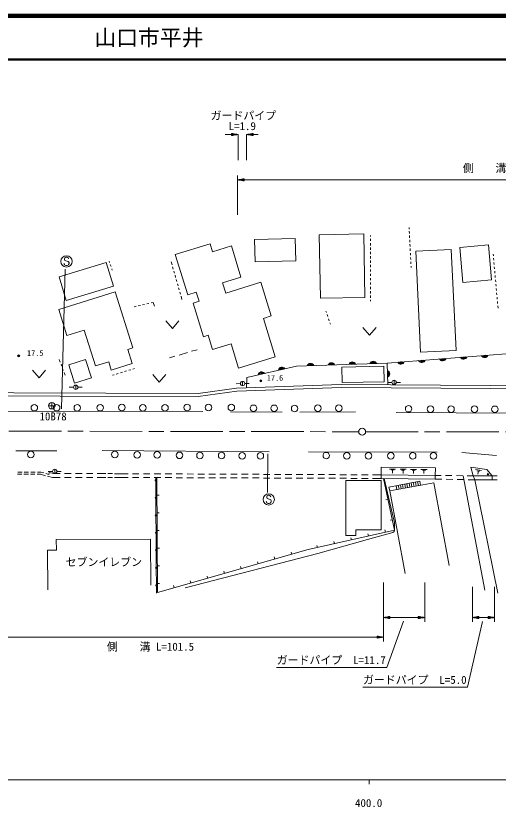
# Model space of a CAD drawing. Units: millimetres, scale not verified. Extents: x 39691 to 680000, y 20000 to 380000.
# Drawn here: x 387038 to 497512, y 198715 to 380000 of the extents above; entities that cross this region are included whole.
import ezdxf
from ezdxf.enums import TextEntityAlignment as Align

# ---------------------------------------------------------------- set-up
doc = ezdxf.new("R2010")
doc.units = ezdxf.units.MM
doc.header["$LTSCALE"] = 1000
doc.linetypes.add('CHAIN', pattern=[18.5, 12, -1.5, 3.5, -1.5])
for name, color, linetype, lineweight in [('M-BGD', 7, 'Continuous', 13), ('M-BMK', 2, 'CHAIN', 13), ('M-BMK-SRVR', 3, 'Continuous', 13), ('M-STR-HTXT', 7, 'Continuous', 13), ('M-STR-STRC', 7, 'Continuous', 13), ('M-STR-STRD', 7, 'Continuous', 13), ('M-TTL', 2, 'Continuous', 140), ('M-TTL-BAND', 7, 'Continuous', 13), ('M-TTL-LINE', 7, 'Continuous', 50)]:
    doc.layers.add(name, color=color, linetype=linetype, lineweight=lineweight)
doc.layers.add('M-TTL-TXT', color=7, linetype='Continuous')
doc.styles.add('ＭＳ ゴシック', font='')
doc.styles.get('ＭＳ ゴシック').set_extended_font_data('MS Gothic')

msp = doc.modelspace()

# ---------------------------------------------------------------- linework, layer by layer
at = {"layer": 'M-BGD'}
for p, q in [((434948, 352822), (437964, 352822)), ((437964, 352822), (437964, 346944)), ((439862, 352822), (439862, 346944)), ((439862, 352822), (442567, 352822)), ((477106, 331509), (477125, 331157)), ((477150, 330658), (477176, 330158)), ((468267, 329682), (468267, 329419)), ((468267, 328919), (468267, 328419)), ((477201, 329659), (477227, 329160)), ((477253, 328660), (477278, 328161)), ((423568, 325320), (431523, 327761)), ((468267, 327919), (468267, 327419)), ((468267, 326919), (468267, 326419)), ((477304, 327662), (477329, 327162)), ((477355, 326663), (477381, 326164)), ((423568, 325320), (426395, 316108)), ((468267, 325919), (468267, 325419)), ((468267, 324919), (468267, 324419)), ((477406, 325664), (477432, 325165)), ((477457, 324666), (477483, 324166)), ((496376, 325410), (496411, 325018)), ((496455, 324520), (496499, 324022)), ((408406, 323775), (408510, 323480)), ((408677, 323009), (408843, 322537)), ((422809, 322959), (422608, 323657)), ((468267, 323919), (468267, 323419)), ((468267, 322919), (468267, 322419)), ((477509, 323667), (477534, 323168)), ((496544, 323524), (496588, 323026)), ((409010, 322066), (409113, 321771)), ((423085, 321998), (422947, 322478)), ((423362, 321037), (423223, 321517)), ((468267, 321919), (468267, 321419)), ((468267, 320919), (468267, 320419)), ((477560, 322668), (477578, 322316)), ((496632, 322528), (496677, 322030)), ((496721, 321532), (496765, 321034)), ((423638, 320076), (423500, 320556)), ((423915, 319115), (423776, 319595)), ((468267, 319919), (468267, 319419)), ((496810, 320536), (496854, 320038)), ((496898, 319540), (496942, 319042)), ((424191, 318154), (424053, 318634)), ((424467, 317193), (424329, 317673)), ((468267, 318919), (468267, 318419)), ((468267, 317919), (468267, 317419)), ((496987, 318544), (497031, 318046)), ((497075, 317548), (497120, 317050)), ((409801, 316781), (413824, 303912)), ((424744, 316232), (424606, 316712)), ((425083, 315053), (424882, 315751)), ((468267, 316919), (468267, 316419)), ((468267, 315919), (468267, 315419)), ((497164, 316552), (497208, 316054)), ((497253, 315556), (497297, 315058)), ((415084, 313565), (415572, 313677)), ((416059, 313789), (416546, 313901)), ((417034, 314013), (417521, 314125)), ((418008, 314237), (418483, 314346)), ((418483, 314346), (418778, 313521)), ((468267, 314919), (468267, 314656)), ((497341, 314560), (497385, 314062)), ((414122, 313344), (414597, 313454)), ((458073, 312328), (458171, 312038)), ((497430, 313564), (497474, 313066)), ((421389, 310157), (422889, 308357)), ((422889, 308357), (424389, 310157)), ((458332, 311565), (458493, 311091)), ((458654, 310618), (458815, 310145)), ((458976, 309671), (459075, 309382)), ((466548, 308628), (468048, 306828)), ((468048, 306828), (469548, 308628)), ((424429, 302290), (426346, 302861)), ((427304, 303147), (428550, 303518)), ((397212, 300642), (396964, 301299)), ((422225, 301633), (423471, 302004)), ((397564, 299706), (397388, 300174)), ((397916, 298770), (397740, 299238)), ((413852, 299077), (414250, 299197)), ((472229, 295454), (472111, 300464)), ((390861, 298851), (392361, 297051)), ((392361, 297051), (393861, 298851)), ((398339, 297645), (398092, 298302)), ((409143, 297665), (409541, 297784)), ((410020, 297928), (410499, 298072)), ((410978, 298215), (411457, 298359)), ((411936, 298503), (412415, 298646)), ((412894, 298790), (413373, 298934)), ((418396, 297853), (419896, 296053)), ((419896, 296053), (421396, 297853)), ((438478, 295753), (437478, 295731)), ((438978, 296264), (438978, 295264)), ((439478, 295768), (440478, 295775)), ((473178, 296026), (472178, 296018)), ((473678, 296530), (473678, 295530)), ((474178, 296026), (475178, 296017)), ((400261, 294900), (399261, 294895)), ((400761, 295403), (400761, 294403)), ((401261, 294911), (402261, 294928)), ((395437, 275625), (394437, 275625)), ((395937, 276125), (395937, 275125)), ((396437, 275625), (397437, 275625)), ((472628, 276158), (474030, 276141)), ((472977, 275967), (473678, 275958)), ((473327, 275963), (473318, 275215)), ((475032, 276129), (476430, 276112)), ((475380, 275939), (476078, 275930)), ((475729, 275934), (475720, 275189)), ((477432, 276100), (478826, 276084)), ((477778, 275911), (478475, 275902)), ((478127, 275906), (478118, 275163)), ((479828, 276072), (481217, 276055)), ((480173, 275883), (480867, 275874)), ((480520, 275878), (480511, 275137)), ((492350, 276034), (493711, 275824)), ((492662, 275800), (493343, 275695)), ((493003, 275747), (492891, 275022)), ((387406, 274974), (388406, 274973)), ((388475, 275473), (387475, 275474)), ((388906, 274973), (389906, 274972)), ((389975, 275472), (388975, 275473)), ((390406, 274972), (391406, 274971)), ((391475, 275471), (390475, 275472)), ((391906, 274971), (392715, 274971)), ((392784, 275471), (391975, 275471)), ((392715, 274971), (393822, 274657)), ((393444, 275284), (392784, 275471)), ((394585, 274961), (393925, 275147)), ((394303, 274521), (395411, 274207)), ((394585, 274961), (394708, 275394)), ((394708, 275394), (395678, 275119)), ((395411, 274207), (396365, 274208)), ((395678, 275119), (396364, 275120)), ((396364, 275120), (397202, 275120)), ((397200, 274213), (396365, 274208)), ((399700, 274228), (398200, 274219)), ((398202, 275122), (399702, 275123)), ((402200, 274242), (400700, 274233)), ((400702, 275124), (402202, 275126)), ((404700, 274256), (403200, 274248)), ((403202, 275127), (404702, 275129)), ((406535, 274267), (405700, 274262)), ((405702, 275130), (406540, 275131)), ((406535, 274267), (407641, 274261)), ((406540, 275131), (407646, 275125)), ((408141, 274259), (409141, 274253)), ((408146, 275122), (409146, 275117)), ((409641, 274251), (410747, 274245)), ((409646, 275114), (410752, 275108)), ((412741, 274237), (410747, 274245)), ((410752, 275108), (412748, 275100)), ((415241, 274228), (413741, 274234)), ((413748, 275095), (415247, 275089)), ((417741, 274219), (416241, 274224)), ((416247, 275084), (417747, 275077)), ((420241, 274209), (418741, 274215)), ((418747, 275073), (420247, 275066)), ((419073, 274214), (419076, 273714)), ((419351, 274213), (419851, 274215)), ((422741, 274200), (421241, 274206)), ((421247, 275062), (422747, 275055)), ((425241, 274191), (423741, 274196)), ((423747, 275051), (425247, 275044)), ((427741, 274181), (426241, 274187)), ((426247, 275040), (427747, 275033)), ((430241, 274172), (428741, 274178)), ((428747, 275029), (430247, 275022)), ((432741, 274163), (431241, 274168)), ((431247, 275018), (432747, 275011)), ((435241, 274154), (433741, 274159)), ((433747, 275007), (435247, 275000)), ((437741, 274144), (436241, 274150)), ((436247, 274995), (437747, 274989)), ((440241, 274135), (438741, 274140)), ((438747, 274984), (440247, 274978)), ((442741, 274126), (441241, 274131)), ((441247, 274973), (442747, 274967)), ((445241, 274116), (443741, 274122)), ((443747, 274962), (445247, 274956)), ((447740, 274107), (446241, 274112)), ((446247, 274951), (447747, 274944)), ((450240, 274098), (448740, 274103)), ((448747, 274940), (450247, 274933)), ((452740, 274088), (451240, 274094)), ((451247, 274929), (452747, 274922)), ((455240, 274079), (453740, 274084)), ((453747, 274918), (455247, 274911)), ((457740, 274070), (456240, 274075)), ((456247, 274907), (457747, 274900)), ((460240, 274060), (458740, 274066)), ((458747, 274896), (460247, 274889)), ((462740, 274051), (461240, 274057)), ((461247, 274885), (462747, 274878)), ((465240, 274042), (463740, 274047)), ((463747, 274873), (465247, 274867)), ((467740, 274032), (466240, 274038)), ((466247, 274862), (467747, 274856)), ((470734, 274021), (468740, 274029)), ((468747, 274851), (470743, 274842)), ((470743, 274842), (470734, 274021)), ((470734, 274021), (483104, 273888)), ((470743, 274842), (483113, 274709)), ((471286, 274015), (470797, 273912)), ((483104, 273888), (483113, 274709)), ((484622, 273855), (483104, 273888)), ((483113, 274709), (484436, 274698)), ((485436, 274689), (486936, 274675)), ((487122, 273800), (485622, 273833)), ((487936, 274666), (489436, 274653)), ((489621, 273745), (488122, 273778)), ((494481, 248420), (489483, 274652)), ((490436, 274644), (491759, 274632)), ((491759, 274632), (496105, 274610)), ((491759, 274632), (492139, 273689)), ((495214, 275072), (494965, 274869)), ((495062, 275259), (495366, 274885)), ((496100, 273669), (496105, 274610)), ((496105, 274610), (497292, 274619)), ((419078, 273414), (419104, 269714)), ((462598, 273528), (462598, 260988)), ((479553, 273369), (472503, 272061)), ((472503, 272061), (472672, 271152)), ((474314, 271457), (474145, 272366)), ((474806, 271548), (474637, 272457)), ((475297, 271640), (475129, 272548)), ((475789, 271731), (475620, 272640)), ((476281, 271822), (476112, 272731)), ((476772, 271913), (476604, 272822)), ((477264, 272004), (477095, 272913)), ((477755, 272096), (477587, 273005)), ((478247, 272187), (478078, 273096)), ((478739, 272278), (478570, 273187)), ((479230, 272369), (479062, 273278)), ((479722, 272460), (479553, 273369)), ((492139, 273689), (490621, 273723)), ((492139, 273689), (496100, 273669)), ((492139, 273689), (497437, 247740)), ((497285, 273685), (496100, 273669)), ((419369, 270167), (419869, 270170)), ((472672, 271152), (476182, 252233)), ((419106, 269414), (419131, 265714)), ((472279, 269293), (471790, 269190)), ((419133, 265414), (419159, 261714)), ((419387, 266122), (419887, 266124)), ((473272, 264571), (472783, 264468)), ((419161, 261414), (419186, 257714)), ((419405, 262077), (419905, 262079)), ((467796, 260851), (467685, 261338)), ((471697, 261738), (471586, 262226)), ((417914, 260133), (396314, 260008)), ((396314, 260008), (396325, 257608)), ((417961, 249596), (417914, 260133)), ((459996, 259076), (459885, 259563)), ((463896, 259963), (463785, 260451)), ((396325, 257608), (394325, 257599)), ((394325, 257599), (394365, 248489)), ((419423, 258031), (419923, 258033)), ((456095, 258188), (455985, 258676)), ((419188, 257414), (419214, 253714)), ((446366, 255545), (446230, 256026)), ((450215, 256637), (450078, 257118)), ((419441, 253986), (419941, 253988)), ((438670, 253363), (438533, 253844)), ((442518, 254454), (442382, 254935)), ((419216, 253414), (419241, 249714)), ((434822, 252271), (434685, 252752)), ((427125, 250089), (426989, 250570)), ((430973, 251180), (430837, 251661)), ((419243, 249414), (419255, 247735)), ((419459, 249940), (419959, 249943)), ((423277, 248998), (423140, 249479))]:
    msp.add_line(p, q, dxfattribs=at)
for points in [[(466742, 330022), (467002, 315496), (456788, 315313), (456528, 329839)], [(441883, 323636), (451144, 323896), (451001, 328999), (441740, 328739)], [(478635, 326106), (479756, 302953), (487904, 303348), (486783, 326500)], [(495273, 327519), (495955, 319493), (489389, 318935), (488707, 326961)], [(409390, 318063), (398602, 314814), (396974, 320220), (407762, 323469)], [(400506, 295877), (399176, 300033), (403011, 301260), (404341, 297104)], [(461693, 299540), (471336, 299717), (471402, 296161), (461758, 295983)]]:
    msp.add_lwpolyline(points, close=True, dxfattribs=at)
for points in [[(426395, 316108), (428362, 316712), (429008, 314609), (427618, 314182), (429985, 306468), (431099, 306810), (432099, 303549), (436350, 304854), (438059, 299282), (446449, 301857), (443739, 310689), (445537, 311241), (443170, 318954), (435103, 316479), (434376, 318848), (438607, 320147), (436418, 327281), (432079, 325949), (431523, 327761)], [(409801, 316781), (396866, 312737), (398743, 306735), (402725, 307980), (405275, 299825), (408302, 300772), (408910, 298828), (413671, 300317), (412661, 303548), (413824, 303912)], [(472111, 300464), (507127, 303201), (518215, 304227)], [(472111, 300464), (451303, 299776), (439910, 297157), (439862, 294783)], [(365320, 293680), (428770, 293457), (437579, 294706), (461581, 295520), (518503, 295170), (566503, 294785)], [(365499, 292980), (428818, 292757), (437640, 294008), (461591, 294819), (518498, 294470), (566498, 294085)], [(470743, 274842), (470742, 276580), (483127, 276433), (483113, 274709)], [(491759, 274632), (491239, 276610), (494944, 276038), (496105, 274610)], [(471286, 274015), (473769, 262210), (454023, 257717), (419468, 247918), (419351, 274213)], [(425844, 248939), (456172, 256809), (467580, 260052), (473374, 261615), (473702, 261891), (473769, 262210), (473755, 263927), (473269, 266181), (471429, 274014)], [(462598, 273528), (470730, 273528), (470730, 262229), (464895, 262229), (464895, 260988), (462598, 260988)], [(486316, 254114), (482806, 273033), (472672, 271152)]]:
    msp.add_lwpolyline(points, dxfattribs=at)
for centre, radius in [((387700, 302116), 250), ((387700, 302116), 204), ((387700, 302116), 159), ((387700, 302116), 114), ((387700, 302116), 68.2), ((387700, 302116), 22.7), ((438978, 295764), 500), ((443143, 296392), 250), ((443143, 296392), 204), ((443143, 296392), 159), ((443143, 296392), 114), ((443143, 296392), 68.2), ((443143, 296392), 22.7), ((473678, 296030), 500), ((400761, 294903), 500), ((391272, 290227), 750), ((396393, 290227), 750), ((401115, 290193), 750), ((406336, 290227), 750), ((411324, 290293), 750), ((416113, 290193), 750), ((421201, 290193), 750), ((426255, 290260), 750), ((431177, 290260), 750), ((436398, 290260), 750), ((441453, 290093), 750), ((446208, 290093), 750), ((450897, 290060), 750), ((456218, 290127), 750), ((461040, 290127), 750), ((477002, 289994), 750), ((481990, 289894), 750), ((486712, 289894), 750), ((492099, 289894), 750), ((496755, 289861), 750), ((390474, 279519), 750), ((409728, 279519), 750), ((414816, 279419), 750), ((419405, 279452), 750), ((424526, 279319), 750), ((429215, 279286), 750), ((434170, 279286), 750), ((438859, 279219), 750), ((443049, 279219), 750), ((458146, 279253), 750), ((462835, 279186), 750), ((467823, 279219), 750), ((472911, 279219), 750), ((477933, 279186), 750), ((482721, 279219), 750), ((395937, 275625), 500), ((419077, 273564), 150), ((419105, 269564), 150), ((419132, 265564), 150), ((419160, 261564), 150), ((419187, 257564), 150), ((419215, 253564), 150), ((419242, 249564), 150)]:
    msp.add_circle(centre, radius, dxfattribs=at)
for centre, radius, start, end in [((480024, 301396), 812, 207.08902, 341.84929), ((480024, 301396), 650, 213.20481, 335.7335), ((480024, 301396), 488, 224.3375, 324.60081), ((480024, 301396), 325, 258.52679, 290.41152), ((484809, 301770), 812, 207.08902, 341.84929), ((484809, 301770), 650, 213.20481, 335.7335), ((484809, 301770), 488, 224.3375, 324.60081), ((484809, 301770), 325, 258.52679, 290.41152), ((489595, 302144), 812, 207.08902, 341.84929), ((489595, 302144), 650, 213.20481, 335.7335), ((489595, 302144), 488, 224.3375, 324.60081), ((489595, 302144), 325, 258.52679, 290.41152), ((494380, 302518), 812, 207.08902, 341.84929), ((494380, 302518), 650, 213.20481, 335.7335), ((494380, 302518), 488, 224.3375, 324.60081), ((494380, 302518), 325, 258.52679, 290.41152), ((448015, 298700), 812, 35.56637, 170.32664), ((448015, 298700), 650, 41.68216, 164.21086), ((448015, 298700), 488, 52.81485, 153.07817), ((454521, 299570), 812, 24.51221, 159.27248), ((454521, 299570), 650, 30.628, 153.15669), ((454521, 299570), 488, 41.76069, 142.024), ((454521, 299570), 325, 75.94998, 107.83471), ((459318, 299728), 812, 24.51221, 159.27248), ((459318, 299728), 650, 30.628, 153.15669), ((459318, 299728), 488, 41.76069, 142.024), ((459318, 299728), 325, 75.94998, 107.83471), ((464116, 299887), 812, 24.51221, 159.27248), ((464116, 299887), 650, 30.628, 153.15669), ((464116, 299887), 488, 41.76069, 142.024), ((464116, 299887), 325, 75.94998, 107.83471), ((468913, 300045), 812, 24.51221, 159.27248), ((468913, 300045), 650, 30.628, 153.15669), ((468913, 300045), 488, 41.76069, 142.024), ((468913, 300045), 325, 75.94998, 107.83471), ((475238, 301022), 812, 207.08902, 341.84929), ((475238, 301022), 650, 213.20481, 335.7335), ((475238, 301022), 488, 224.3375, 324.60081), ((475238, 301022), 325, 258.52679, 290.41152), ((443337, 297625), 812, 35.56637, 170.32664), ((443337, 297625), 650, 41.68216, 164.21086), ((443337, 297625), 488, 52.81485, 153.07817), ((443337, 297625), 325, 87.00414, 118.88888), ((448015, 298700), 325, 87.00414, 118.88888), ((471857, 297952), 812, 293.9675, 68.72777), ((471857, 297952), 650, 300.08329, 62.61198), ((471857, 297952), 488, 311.21598, 51.4793), ((471857, 297952), 325, 345.40527, 17.29001)]:
    msp.add_arc(centre, radius, start, end, dxfattribs=at)
at = {"layer": 'M-BMK'}
for p, q in [((366971, 284893), (465562, 284723)), ((467162, 284720), (565505, 284563))]:
    msp.add_line(p, q, dxfattribs=at)
at = {"layer": 'M-BMK-SRVR'}
for p, q in [((396042, 290685), (394542, 290685)), ((395292, 291435), (395292, 289935))]:
    msp.add_line(p, q, dxfattribs=at)
for centre, radius in [((395292, 290685), 750), ((466362, 284721), 800)]:
    msp.add_circle(centre, radius, dxfattribs=at)
at = {"layer": 'M-STR-HTXT'}
for p, q in [((437964, 352822), (436464, 353072)), ((436464, 353072), (436464, 352572)), ((436764, 353022), (436464, 353022)), ((436464, 352972), (437064, 352972)), ((437364, 352922), (436464, 352922)), ((436464, 352872), (437664, 352872)), ((437964, 352822), (436464, 352572)), ((437964, 352822), (436464, 352822)), ((436464, 352772), (437664, 352772)), ((437364, 352722), (436464, 352722)), ((436464, 352672), (437064, 352672)), ((436764, 352622), (436464, 352622)), ((439862, 352822), (441362, 353072)), ((439862, 352822), (441362, 352572)), ((439862, 352822), (441362, 352822)), ((441362, 352872), (440162, 352872)), ((441362, 352772), (440162, 352772)), ((440462, 352922), (441362, 352922)), ((440462, 352722), (441362, 352722)), ((441362, 352972), (440762, 352972)), ((441362, 352672), (440762, 352672)), ((441062, 353022), (441362, 353022)), ((441062, 352622), (441362, 352622)), ((441362, 352572), (441362, 353072)), ((437823, 334420), (437823, 343420)), ((437823, 342420), (439323, 342670)), ((439323, 342170), (439323, 342670)), ((437823, 342420), (439323, 342170)), ((437823, 342420), (439323, 342420)), ((439323, 342470), (438123, 342470)), ((439323, 342370), (438123, 342370)), ((438423, 342520), (439323, 342520)), ((438423, 342320), (439323, 342320)), ((439323, 342570), (438723, 342570)), ((439323, 342270), (438723, 342270)), ((439023, 342620), (439323, 342620)), ((439023, 342220), (439323, 342220)), ((439323, 342420), (559459, 342420)), ((471226, 250159), (471226, 241159)), ((480698, 250159), (480698, 241159)), ((491605, 249154), (491605, 241159)), ((496707, 249154), (496707, 241159)), ((471262, 245674), (471262, 236674)), ((471226, 242159), (472726, 242409)), ((471226, 242159), (472726, 241909)), ((471226, 242159), (472726, 242159)), ((472726, 242209), (471526, 242209)), ((472726, 242109), (471526, 242109)), ((471826, 242259), (472726, 242259)), ((471826, 242059), (472726, 242059)), ((475854, 241288), (471979, 230739)), ((472726, 242309), (472126, 242309)), ((472726, 242009), (472126, 242009)), ((472426, 242359), (472726, 242359)), ((472426, 241959), (472726, 241959)), ((472726, 241909), (472726, 242409)), ((472726, 242159), (479198, 242159)), ((480698, 242159), (479198, 242409)), ((479198, 242409), (479198, 241909)), ((479498, 242359), (479198, 242359)), ((479198, 242309), (479798, 242309)), ((480098, 242259), (479198, 242259)), ((479198, 242209), (480398, 242209)), ((480698, 242159), (479198, 241909)), ((480698, 242159), (479198, 242159)), ((479198, 242109), (480398, 242109)), ((480098, 242059), (479198, 242059)), ((479198, 242009), (479798, 242009)), ((479498, 241959), (479198, 241959)), ((493937, 241216), (490493, 226218)), ((491605, 242159), (493105, 242409)), ((491605, 242159), (493105, 241909)), ((491605, 242159), (493105, 242159)), ((493105, 242209), (491905, 242209)), ((493105, 242109), (491905, 242109)), ((492205, 242259), (493105, 242259)), ((492205, 242059), (493105, 242059)), ((493105, 242309), (492505, 242309)), ((493105, 242009), (492505, 242009)), ((492805, 242359), (493105, 242359)), ((492805, 241959), (493105, 241959)), ((493105, 241909), (493105, 242409)), ((493105, 242159), (495207, 242159)), ((496707, 242159), (495207, 242409)), ((495207, 242409), (495207, 241909)), ((495507, 242359), (495207, 242359)), ((495207, 242309), (495807, 242309)), ((496107, 242259), (495207, 242259)), ((495207, 242209), (496407, 242209)), ((496707, 242159), (495207, 241909)), ((496707, 242159), (495207, 242159)), ((495207, 242109), (496407, 242109)), ((496107, 242059), (495207, 242059)), ((495207, 242009), (495807, 242009)), ((495507, 241959), (495207, 241959)), ((369303, 237674), (469762, 237674)), ((471262, 237674), (469762, 237924)), ((469762, 237924), (469762, 237424)), ((470062, 237874), (469762, 237874)), ((469762, 237824), (470362, 237824)), ((470662, 237774), (469762, 237774)), ((469762, 237724), (470962, 237724)), ((471262, 237674), (469762, 237424)), ((471262, 237674), (469762, 237674)), ((469762, 237624), (470962, 237624)), ((470662, 237574), (469762, 237574)), ((469762, 237524), (470362, 237524)), ((470062, 237474), (469762, 237474)), ((471979, 230739), (446779, 230739)), ((490493, 226218), (466543, 226218))]:
    msp.add_line(p, q, dxfattribs=at)
at = {"layer": 'M-STR-STRC'}
for p, q in [((398292, 324567), (398173, 324331)), ((398528, 324685), (398292, 324567)), ((398764, 324685), (398528, 324685)), ((399001, 324567), (398764, 324685)), ((399119, 324331), (399001, 324567)), ((398173, 323031), (398055, 323267)), ((398173, 324331), (398173, 324212)), ((398173, 324212), (398292, 323976)), ((398292, 322912), (398173, 323031)), ((398292, 323976), (399001, 323740)), ((398528, 322794), (398292, 322912)), ((398764, 322794), (398528, 322794)), ((399001, 322912), (398764, 322794)), ((399001, 323740), (399119, 323622)), ((399119, 323031), (399001, 322912)), ((399119, 323622), (399237, 323385)), ((399237, 323267), (399119, 323031)), ((399237, 323385), (399237, 323267)), ((398300, 321929), (397477, 289980)), ((444690, 270826), (444764, 279655)), ((444848, 270163), (444611, 270045)), ((445084, 270163), (444848, 270163)), ((445320, 270045), (445084, 270163)), ((444493, 268508), (444375, 268745)), ((444611, 270045), (444493, 269808)), ((444493, 269808), (444493, 269690)), ((444493, 269690), (444611, 269454)), ((444611, 268390), (444493, 268508)), ((444611, 269454), (445320, 269217)), ((444848, 268272), (444611, 268390)), ((445320, 268390), (445084, 268272)), ((445438, 269808), (445320, 270045)), ((445320, 269217), (445438, 269099)), ((445438, 268508), (445320, 268390)), ((445438, 269099), (445557, 268863)), ((445557, 268745), (445438, 268508)), ((445557, 268863), (445557, 268745)), ((445084, 268272), (444848, 268272))]:
    msp.add_line(p, q, dxfattribs=at)
for centre in [(398646, 323740), (444966, 269217)]:
    msp.add_circle(centre, 1300, dxfattribs=at)
at = {"layer": 'M-STR-STRD'}
for p, q in [((369773, 289475), (429856, 289382)), ((436185, 289279), (448033, 289233)), ((452092, 289233), (464873, 289279)), ((474156, 289116), (508536, 288953)), ((387042, 280374), (396442, 280369)), ((406843, 280392), (445078, 280117)), ((454082, 280105), (483522, 280041)), ((489213, 279953), (497154, 279270))]:
    msp.add_line(p, q, dxfattribs=at)
at = {"layer": 'M-TTL'}
msp.add_line((680000, 380000), (40000, 380000), dxfattribs=at)
at = {"layer": 'M-TTL-BAND'}
for p, q in [((40000, 205000), (579000, 205000)), ((468000, 205000), (468000, 204000))]:
    msp.add_line(p, q, dxfattribs=at)
at = {"layer": 'M-TTL-LINE'}
msp.add_line((40000, 370000), (680000, 370000), dxfattribs=at)

# ---------------------------------------------------------------- texts
at = {"layer": 'M-BGD', "style": 'ＭＳ ゴシック'}
for s, p in [('17.5', (389594, 301693)), ('17.6', (444506, 295994))]:
    msp.add_text(s, height=1320, dxfattribs=at).set_placement(p, align=Align.BOTTOM_LEFT)
msp.add_text('セブンイレブン', height=1833, dxfattribs=at).set_placement((407198, 253395), align=Align.BOTTOM_CENTER)
at = {"layer": 'M-BMK-SRVR', "style": 'ＭＳ ゴシック'}
msp.add_text('10B78', height=1833, dxfattribs=at).set_placement((392457, 286771), align=Align.BOTTOM_LEFT)
at = {"layer": 'M-STR-HTXT', "style": 'ＭＳ ゴシック'}
for s, p in [('ガードパイプ', (439156, 355680)), ('L=1.9', (438910, 353271)), ('側\u3000\u3000溝 L=122.5', (499391, 343620)), ('側\u3000\u3000溝 L=101.5', (417879, 234015)), ('ガードパイプ  L=11.7', (459279, 230939)), ('ガードパイプ  L=5.0', (478418, 226418))]:
    msp.add_text(s, height=1833, dxfattribs=at).set_placement(p, align=Align.BOTTOM_CENTER)
at = {"layer": 'M-TTL-BAND', "style": 'ＭＳ ゴシック'}
msp.add_text('400.0', height=1833, dxfattribs=at).set_placement((467844, 198195), align=Align.BOTTOM_CENTER)
at = {"layer": 'M-TTL-TXT', "style": 'ＭＳ ゴシック'}
msp.add_text('山口市平井', height=3666, dxfattribs=at).set_placement((405024, 375000), align=Align.MIDDLE_LEFT)

doc.saveas('drawing.dxf')
